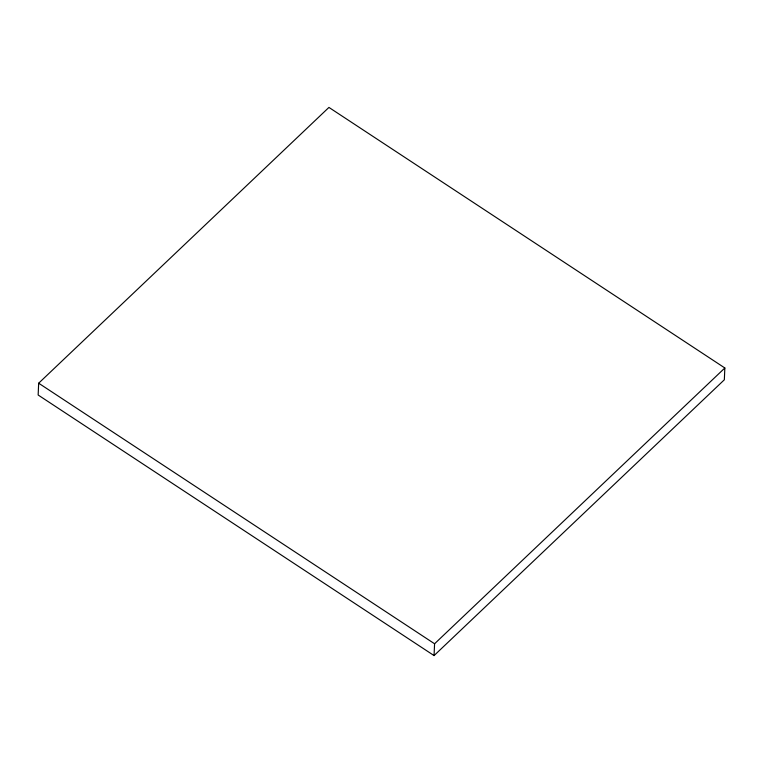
<?xml version="1.0" encoding="UTF-8"?>
<svg xmlns="http://www.w3.org/2000/svg" width="763" height="763" viewBox="0 0 763 763"><rect width="100%" height="100%" fill="white"/><g stroke="black" fill="none" stroke-linecap="round" stroke-linejoin="round"><path stroke-width="1.14" d="M38.665 383.207L38.15 395.015L434.061 655.579L724.335 379.793L724.85 367.985L328.939 107.421L38.665 383.207L434.576 643.772L434.061 655.579M434.576 643.772L724.85 367.985"/></g></svg>
